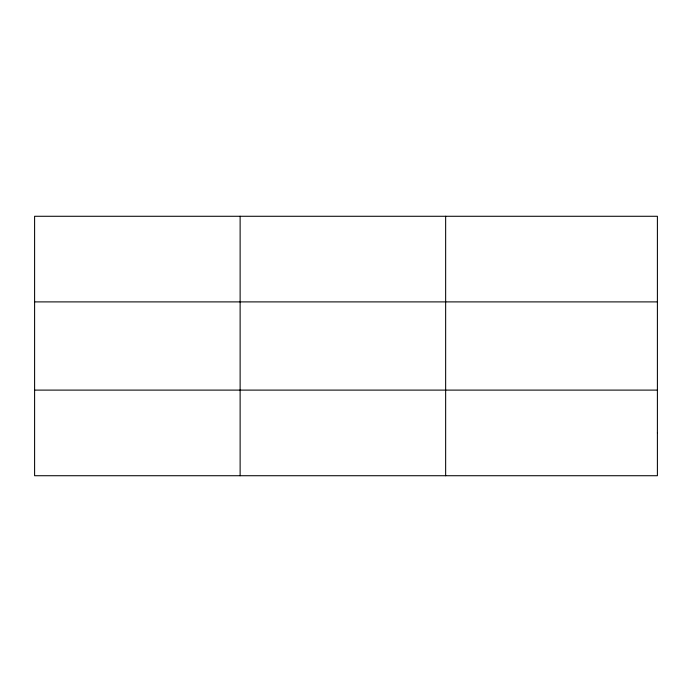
<?xml version="1.0" encoding="UTF-8"?>
<svg xmlns="http://www.w3.org/2000/svg" width="692" height="692" viewBox="0 0 692 692"><rect width="100%" height="100%" fill="white"/><g stroke="black" fill="none" stroke-linecap="round" stroke-linejoin="round"><path stroke-width="1.04" d="M240.124 216.276L240.124 475.724M445.648 216.276L445.648 475.724M34.6 301.894L657.4 301.894M34.6 390.106L657.4 390.106M657.4 432.915L657.4 475.724L34.6 475.724L34.6 216.276L657.4 216.276L657.4 432.915"/></g></svg>
